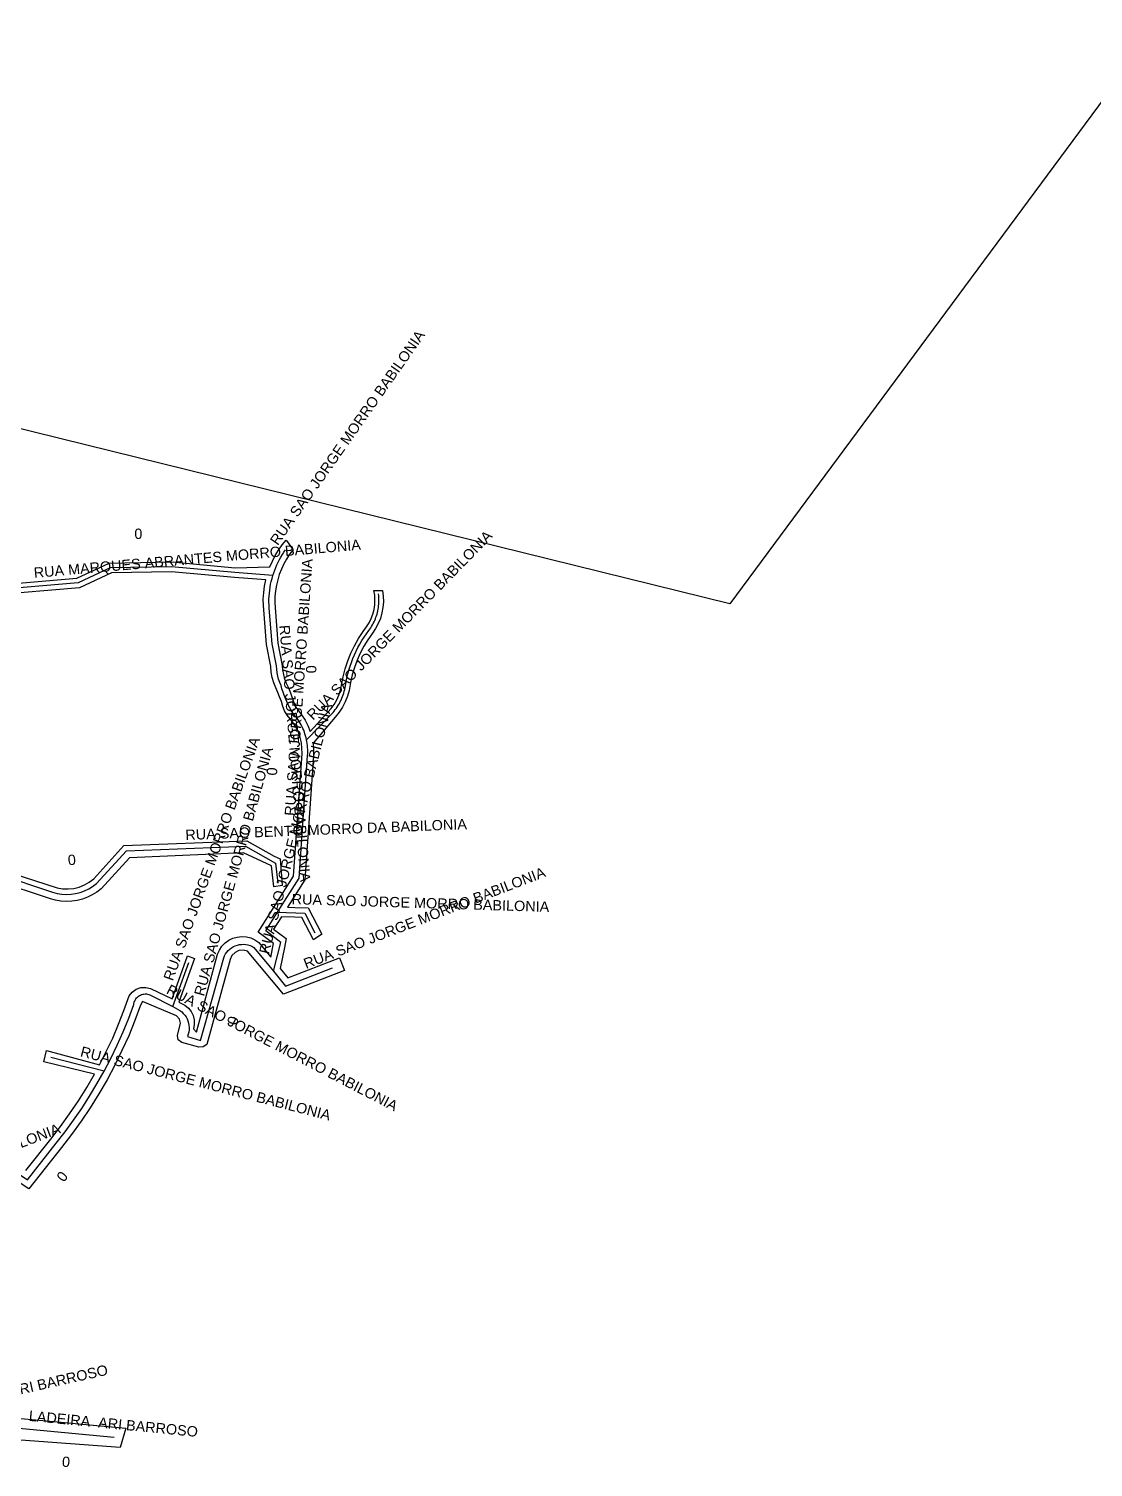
# Model space of a CAD drawing. Header units: millimetres. Extents: x 617751 to 636088, y 68402 to 77988.
# Drawn here: x 631229.8 to 631353.6, y 72550.4 to 72717.8 of the extents above; entities that cross this region are included whole.
import ezdxf

# ---------------------------------------------------------------- set-up
doc = ezdxf.new("R2010")
doc.units = ezdxf.units.MM
doc.header["$LTSCALE"] = 3
doc.header["$MEASUREMENT"] = 0
for name, color, linetype in [('ALINHAMENTO PREDIAL', 120, 'Continuous'), ('NOME LOGRADOURO', 252, 'Continuous'), ('NUMERAÇÃO', 7, 'Continuous')]:
    doc.layers.add(name, color=color, linetype=linetype)
doc.styles.get("Standard").update_dxf_attribs({"font": 'arial.ttf'})

msp = doc.modelspace()

# ---------------------------------------------------------------- linework, layer by layer
at = {"layer": 'ALINHAMENTO PREDIAL'}
for points in [[(631360.87, 72717.84), (631311.34, 72650.92), (631218.23, 72673.88)], [(631360.87, 72717.84), (631311.34, 72650.92), (631218.23, 72673.88)], [(631225.37, 72653.05), (631235.36, 72653.91), (631239.1, 72655.65), (631246.4, 72655.78), (631253.78, 72655.1), (631257.81, 72655.2), (631258.1, 72655.87), (631258.44, 72656.53), (631258.83, 72657.16), (631259.25, 72657.76), (631259.72, 72658.33), (631260.51, 72657.2), (631260.11, 72656.67), (631259.75, 72656.12), (631259.43, 72655.55), (631259.15, 72654.95), (631258.91, 72654.33), (631258.72, 72653.7), (631258.57, 72653.06), (631258.46, 72652.41), (631258.4, 72651.75), (631258.39, 72651.09), (631258.42, 72650.44), (631258.75, 72646.34), (631259.26, 72643.74), (631259.29, 72643.21), (631259.38, 72642.68), (631259.52, 72642.17), (631259.72, 72641.68), (631259.97, 72641.11), (631260.2, 72640.53), (631260.41, 72639.95), (631260.73, 72639.03), (631261.05, 72638.57), (631261.51, 72638), (631261.91, 72637.38), (631262.24, 72636.73), (631262.52, 72636.05), (631264.95, 72638.71), (631265.3, 72639.2), (631265.6, 72639.72), (631265.84, 72640.27), (631266.03, 72640.85), (631266.15, 72641.44), (631266.33, 72642.39), (631266.57, 72643.33), (631266.88, 72644.25), (631267.24, 72645.15), (631267.66, 72646.02), (631268.14, 72646.86), (631268.67, 72647.67), (631269.07, 72648.22), (631269.36, 72648.69), (631269.61, 72649.18), (631269.8, 72649.71), (631269.94, 72650.24), (631270.02, 72650.79), (631270.04, 72651.35), (631270.01, 72651.9), (631269.92, 72652.45), (631270.92, 72652.45), (631271.01, 72651.8), (631271.03, 72651.14), (631270.97, 72650.48), (631270.86, 72649.84), (631270.67, 72649.2), (631270.42, 72648.6), (631270.11, 72648.02), (631269.74, 72647.47), (631269.22, 72646.73), (631268.75, 72645.96), (631268.33, 72645.16), (631267.96, 72644.33), (631267.65, 72643.48), (631267.4, 72642.62), (631267.2, 72641.73), (631267.04, 72640.83), (631266.84, 72640.15), (631266.58, 72639.49), (631266.25, 72638.86), (631265.86, 72638.28), (631265.41, 72637.73), (631262.84, 72634.67), (631262.9, 72633.94), (631262.89, 72633.21), (631261.89, 72618.76), (631259.87, 72615.59), (631260.7, 72615.56), (631262.26, 72615.52), (631263.84, 72612.44), (631262.89, 72611.78), (631261.55, 72614.39), (631260.66, 72614.42), (631259.15, 72614.46), (631258.25, 72613.03), (631259.7, 72611.96), (631259.52, 72610.89), (631259.01, 72608.46), (631259.9, 72607.37), (631265.93, 72609.7), (631266.5, 72608.22), (631259.4, 72605.48), (631255.19, 72610.47), (631254.71, 72610.59), (631254.21, 72610.54), (631253.76, 72610.32), (631253.4, 72609.97), (631253.19, 72609.51), (631250.47, 72599.63), (631250.05, 72599.33), (631249.53, 72599.32), (631247.56, 72599.85), (631247.14, 72600.15), (631247.07, 72600.66), (631247.43, 72602.08), (631247.31, 72602.58), (631246.93, 72602.93), (631243, 72604.63), (631242.76, 72604.18), (631242.1, 72602.4), (631241.38, 72600.64), (631240.6, 72598.9), (631239.76, 72597.19), (631238.87, 72595.51), (631237.92, 72593.87), (631236.91, 72592.25), (631235.85, 72590.67), (631234.73, 72589.13), (631233.57, 72587.63), (631229.77, 72582.81), (631227.6, 72584.26)], [(631225.37, 72653.05), (631235.36, 72653.91), (631239.1, 72655.65), (631246.4, 72655.78), (631253.78, 72655.1), (631257.81, 72655.2), (631258.1, 72655.87), (631258.44, 72656.53), (631258.83, 72657.16), (631259.25, 72657.76), (631259.72, 72658.33), (631260.51, 72657.2), (631260.11, 72656.67), (631259.75, 72656.12), (631259.43, 72655.55), (631259.15, 72654.95), (631258.91, 72654.33), (631258.72, 72653.7), (631258.57, 72653.06), (631258.46, 72652.41), (631258.4, 72651.75), (631258.39, 72651.09), (631258.42, 72650.44), (631258.75, 72646.34), (631259.26, 72643.74), (631259.29, 72643.21), (631259.38, 72642.68), (631259.52, 72642.17), (631259.72, 72641.68), (631259.97, 72641.11), (631260.2, 72640.53), (631260.41, 72639.95), (631260.73, 72639.03), (631261.05, 72638.57), (631261.51, 72638), (631261.91, 72637.38), (631262.24, 72636.73), (631262.52, 72636.05), (631264.95, 72638.71), (631265.3, 72639.2), (631265.6, 72639.72), (631265.84, 72640.27), (631266.03, 72640.85), (631266.15, 72641.44), (631266.33, 72642.39), (631266.57, 72643.33), (631266.88, 72644.25), (631267.24, 72645.15), (631267.66, 72646.02), (631268.14, 72646.86), (631268.67, 72647.67), (631269.07, 72648.22), (631269.36, 72648.69), (631269.61, 72649.18), (631269.8, 72649.71), (631269.94, 72650.24), (631270.02, 72650.79), (631270.04, 72651.35), (631270.01, 72651.9), (631269.92, 72652.45), (631270.92, 72652.45), (631271.01, 72651.8), (631271.03, 72651.14), (631270.97, 72650.48), (631270.86, 72649.84), (631270.67, 72649.2), (631270.42, 72648.6), (631270.11, 72648.02), (631269.74, 72647.47), (631269.22, 72646.73), (631268.75, 72645.96), (631268.33, 72645.16), (631267.96, 72644.33), (631267.65, 72643.48), (631267.4, 72642.62), (631267.2, 72641.73), (631267.04, 72640.83), (631266.84, 72640.15), (631266.58, 72639.49), (631266.25, 72638.86), (631265.86, 72638.28), (631265.41, 72637.73), (631262.84, 72634.67), (631262.9, 72633.94), (631262.89, 72633.21), (631261.89, 72618.76), (631259.87, 72615.59), (631260.7, 72615.56), (631262.26, 72615.52), (631263.84, 72612.44), (631262.89, 72611.78), (631261.55, 72614.39), (631260.66, 72614.42), (631259.15, 72614.46), (631258.25, 72613.03), (631259.7, 72611.96), (631259.52, 72610.89), (631259.01, 72608.46), (631259.9, 72607.37), (631265.93, 72609.7), (631266.5, 72608.22), (631259.4, 72605.48), (631255.19, 72610.47), (631254.71, 72610.59), (631254.21, 72610.54), (631253.76, 72610.32), (631253.4, 72609.97), (631253.19, 72609.51), (631250.47, 72599.63), (631250.05, 72599.33), (631249.53, 72599.32), (631247.56, 72599.85), (631247.14, 72600.15), (631247.07, 72600.66), (631247.43, 72602.08), (631247.31, 72602.58), (631246.93, 72602.93), (631243, 72604.63), (631242.76, 72604.18), (631242.1, 72602.4), (631241.38, 72600.64), (631240.6, 72598.9), (631239.76, 72597.19), (631238.87, 72595.51), (631237.92, 72593.87), (631236.91, 72592.25), (631235.85, 72590.67), (631234.73, 72589.13), (631233.57, 72587.63), (631229.77, 72582.81), (631227.6, 72584.26)], [(631229.43, 72584.94), (631232.32, 72588.61), (631233.44, 72590.05), (631234.51, 72591.53), (631235.53, 72593.04), (631236.5, 72594.59), (631237.41, 72596.17), (631231.51, 72597.58), (631231.81, 72598.92), (631238, 72597.24), (631238.78, 72598.79), (631239.52, 72600.36), (631240.2, 72601.96), (631240.83, 72603.57), (631241.45, 72605.27), (631241.8, 72605.71), (631242.26, 72606.04), (631242.79, 72606.23), (631243.36, 72606.26), (631243.91, 72606.14), (631246.46, 72604.92), (631248.23, 72609.92), (631249.05, 72609.64), (631247.22, 72604.55), (631247.93, 72604.18), (631248.33, 72603.84), (631248.64, 72603.44), (631248.87, 72602.97), (631248.99, 72602.47), (631249.01, 72601.95), (631248.92, 72601.44), (631249.28, 72601.04), (631251.72, 72610.13), (631251.94, 72610.61), (631252.24, 72611.05), (631252.61, 72611.43), (631253.03, 72611.74), (631253.51, 72611.98), (631254.02, 72612.12), (631254.55, 72612.18), (631255.08, 72612.14), (631255.59, 72612.01), (631256.08, 72611.8), (631256.52, 72611.5), (631257.92, 72609.78), (631258.25, 72611.37), (631256.45, 72612.69), (631260.58, 72619.19), (631261.56, 72633.5), (631261.55, 72634.12), (631261.48, 72634.74), (631261.34, 72635.34), (631261.14, 72635.93), (631260.88, 72636.49), (631260.56, 72637.02), (631260.19, 72637.52), (631259.83, 72637.94), (631259.53, 72638.44), (631259.32, 72638.97), (631259.15, 72639.52), (631258.95, 72640.06), (631258.74, 72640.59), (631258.51, 72641.12), (631258.27, 72641.71), (631258.09, 72642.33), (631257.98, 72642.96), (631257.92, 72643.59), (631257.43, 72646.16), (631257.06, 72650.7), (631257.05, 72651.46), (631257.1, 72652.22), (631257.19, 72652.97), (631257.34, 72653.71), (631253.69, 72653.95), (631246.36, 72654.63), (631239.37, 72654.5), (631235.67, 72652.78), (631225.5, 72651.9)], [(631229.43, 72584.94), (631232.32, 72588.61), (631233.44, 72590.05), (631234.51, 72591.53), (631235.53, 72593.04), (631236.5, 72594.59), (631237.41, 72596.17), (631231.51, 72597.58), (631231.81, 72598.92), (631238, 72597.24), (631238.78, 72598.79), (631239.52, 72600.36), (631240.2, 72601.96), (631240.83, 72603.57), (631241.45, 72605.27), (631241.8, 72605.71), (631242.26, 72606.04), (631242.79, 72606.23), (631243.36, 72606.26), (631243.91, 72606.14), (631246.46, 72604.92), (631248.23, 72609.92), (631249.05, 72609.64), (631247.22, 72604.55), (631247.93, 72604.18), (631248.33, 72603.84), (631248.64, 72603.44), (631248.87, 72602.97), (631248.99, 72602.47), (631249.01, 72601.95), (631248.92, 72601.44), (631249.28, 72601.04), (631251.72, 72610.13), (631251.94, 72610.61), (631252.24, 72611.05), (631252.61, 72611.43), (631253.03, 72611.74), (631253.51, 72611.98), (631254.02, 72612.12), (631254.55, 72612.18), (631255.08, 72612.14), (631255.59, 72612.01), (631256.08, 72611.8), (631256.52, 72611.5), (631257.92, 72609.78), (631258.25, 72611.37), (631256.45, 72612.69), (631260.58, 72619.19), (631261.56, 72633.5), (631261.55, 72634.12), (631261.48, 72634.74), (631261.34, 72635.34), (631261.14, 72635.93), (631260.88, 72636.49), (631260.56, 72637.02), (631260.19, 72637.52), (631259.83, 72637.94), (631259.53, 72638.44), (631259.32, 72638.97), (631259.15, 72639.52), (631258.95, 72640.06), (631258.74, 72640.59), (631258.51, 72641.12), (631258.27, 72641.71), (631258.09, 72642.33), (631257.98, 72642.96), (631257.92, 72643.59), (631257.43, 72646.16), (631257.06, 72650.7), (631257.05, 72651.46), (631257.1, 72652.22), (631257.19, 72652.97), (631257.34, 72653.71), (631253.69, 72653.95), (631246.36, 72654.63), (631239.37, 72654.5), (631235.67, 72652.78), (631225.5, 72651.9)], [(631226.48, 72620), (631233.04, 72617.86), (631233.69, 72617.74), (631234.34, 72617.72), (631234.99, 72617.78), (631235.62, 72617.94), (631236.23, 72618.18), (631236.79, 72618.51), (631237.31, 72618.91), (631240.83, 72622.77), (631255.12, 72623.33), (631258.3, 72621.53), (631259, 72621.21), (631259.23, 72618.1), (631258.29, 72617.96), (631258, 72620.42), (631254.76, 72621.91), (631241.49, 72621.35), (631238.18, 72617.74), (631237.68, 72617.36), (631237.15, 72617.03), (631236.58, 72616.75), (631235.99, 72616.54), (631235.38, 72616.38), (631234.76, 72616.29), (631234.13, 72616.27), (631233.5, 72616.31), (631232.88, 72616.41), (631232.28, 72616.57), (631225.91, 72618.67)], [(631226.48, 72620), (631233.04, 72617.86), (631233.69, 72617.74), (631234.34, 72617.72), (631234.99, 72617.78), (631235.62, 72617.94), (631236.23, 72618.18), (631236.79, 72618.51), (631237.31, 72618.91), (631240.83, 72622.77), (631255.12, 72623.33), (631258.3, 72621.53), (631259, 72621.21), (631259.23, 72618.1), (631258.29, 72617.96), (631258, 72620.42), (631254.76, 72621.91), (631241.49, 72621.35), (631238.18, 72617.74), (631237.68, 72617.36), (631237.15, 72617.03), (631236.58, 72616.75), (631235.99, 72616.54), (631235.38, 72616.38), (631234.76, 72616.29), (631234.13, 72616.27), (631233.5, 72616.31), (631232.88, 72616.41), (631232.28, 72616.57), (631225.91, 72618.67)], [(631224.61, 72556.45), (631241.05, 72554.94), (631240.39, 72552.69), (631221.97, 72554.05)], [(631224.61, 72556.45), (631241.05, 72554.94), (631240.39, 72552.69), (631221.97, 72554.05)]]:
    msp.add_lwpolyline(points, dxfattribs=at)
at = {"layer": 'NOME LOGRADOURO'}
for points in [[(631258.16, 72654.2), (631258.26, 72654.51), (631258.38, 72654.83), (631258.5, 72655.14), (631258.63, 72655.45), (631258.78, 72655.75), (631258.93, 72656.05), (631259.1, 72656.34), (631259.27, 72656.63), (631259.45, 72656.91), (631259.65, 72657.18)], [(631258.16, 72654.2), (631253.74, 72654.55), (631246.38, 72655.22), (631239.23, 72655.09), (631235.51, 72653.36), (631225.43, 72652.49), (631217.89, 72651.48), (631209.36, 72649.8), (631200.16, 72649.7), (631197.42, 72649.53)], [(631262.08, 72635.09), (631262.03, 72635.32), (631261.97, 72635.54), (631261.9, 72635.76), (631261.83, 72635.97), (631261.75, 72636.19), (631261.66, 72636.4), (631261.56, 72636.6), (631261.46, 72636.81), (631261.35, 72637.01), (631261.23, 72637.2), (631261.1, 72637.39), (631260.97, 72637.58), (631260.84, 72637.76), (631260.69, 72637.94), (631260.54, 72638.12), (631260.34, 72638.46), (631260.14, 72638.8), (631259.96, 72639.16), (631259.79, 72639.52), (631259.63, 72639.88), (631259.48, 72640.26), (631259.34, 72640.63), (631259.22, 72641.01), (631259.11, 72641.39), (631258.96, 72641.75), (631258.83, 72642.12), (631258.73, 72642.5), (631258.65, 72642.89), (631258.61, 72643.28), (631258.58, 72643.67), (631258.08, 72646.25), (631257.74, 72650.38), (631257.72, 72650.73), (631257.71, 72651.08), (631257.71, 72651.43), (631257.73, 72651.78), (631257.75, 72652.13), (631257.79, 72652.48), (631257.84, 72652.83), (631257.9, 72653.18), (631257.98, 72653.52), (631258.06, 72653.86), (631258.16, 72654.2)], [(631262.08, 72635.09), (631265.02, 72638.09), (631265.16, 72638.26), (631265.3, 72638.42), (631265.43, 72638.59), (631265.56, 72638.77), (631265.68, 72638.95), (631265.79, 72639.14), (631265.9, 72639.32), (631266, 72639.52), (631266.1, 72639.71), (631266.19, 72639.91), (631266.27, 72640.11), (631266.34, 72640.32), (631266.41, 72640.52), (631266.47, 72640.73), (631266.52, 72640.94), (631266.56, 72641.16), (631266.6, 72641.37), (631266.68, 72641.83), (631266.77, 72642.29), (631266.88, 72642.75), (631267.01, 72643.2), (631267.15, 72643.65), (631267.3, 72644.09), (631267.47, 72644.53), (631267.66, 72644.96), (631267.85, 72645.39), (631268.06, 72645.81), (631268.29, 72646.22), (631268.53, 72646.63), (631268.78, 72647.02), (631269.04, 72647.41), (631269.32, 72647.79), (631269.44, 72647.95), (631269.55, 72648.11), (631269.65, 72648.28), (631269.75, 72648.45), (631269.85, 72648.62), (631269.94, 72648.79), (631270.02, 72648.97), (631270.09, 72649.15), (631270.16, 72649.34), (631270.23, 72649.52), (631270.29, 72649.71), (631270.34, 72649.9), (631270.38, 72650.09), (631270.42, 72650.29), (631270.45, 72650.48), (631270.47, 72650.67), (631270.49, 72650.87), (631270.5, 72651.07), (631270.51, 72651.26), (631270.51, 72651.46), (631270.5, 72651.66), (631270.48, 72651.85), (631270.46, 72652.05)], [(631258.7, 72615), (631261.23, 72618.98), (631262.21, 72633.25), (631262.22, 72633.48), (631262.23, 72633.72), (631262.22, 72633.95), (631262.21, 72634.18), (631262.19, 72634.41), (631262.16, 72634.64), (631262.13, 72634.87), (631262.08, 72635.09)], [(631214.12, 72627.16), (631220.23, 72622.58), (631226.23, 72619.42), (631232.53, 72617.34), (631233.05, 72617.2), (631233.59, 72617.11), (631234.13, 72617.08), (631234.67, 72617.1), (631235.21, 72617.18), (631235.73, 72617.31), (631236.24, 72617.49), (631236.73, 72617.73), (631237.19, 72618.01), (631237.62, 72618.34), (631241.12, 72622.15), (631254.97, 72622.68), (631258.47, 72620.7), (631258.74, 72618.39)], [(631258.24, 72608.13), (631259.09, 72611.5), (631257.34, 72612.86), (631258.7, 72615)], [(631258.7, 72615), (631261.9, 72614.9), (631263.03, 72612.62)], [(631246.53, 72604.02), (631247.35, 72603.58), (631247.56, 72603.42), (631247.74, 72603.24), (631247.91, 72603.04), (631248.06, 72602.82), (631248.18, 72602.59), (631248.28, 72602.35), (631248.35, 72602.1), (631248.4, 72601.84), (631248.42, 72601.58), (631248.41, 72601.32), (631248.38, 72601.06), (631248.31, 72600.81), (631248.23, 72600.56), (631249.74, 72600.07), (631252.44, 72609.71), (631252.54, 72609.94), (631252.66, 72610.16), (631252.8, 72610.37), (631252.97, 72610.55), (631253.15, 72610.72), (631253.35, 72610.87), (631253.57, 72611), (631253.79, 72611.11), (631254.03, 72611.19), (631254.27, 72611.24), (631254.52, 72611.27), (631254.77, 72611.28), (631255.02, 72611.26), (631255.26, 72611.21), (631255.5, 72611.14), (631255.73, 72611.04), (631255.95, 72610.92), (631258.24, 72608.13)], [(631246.53, 72604.02), (631248.39, 72609.17)], [(631258.24, 72608.13), (631259.64, 72606.41), (631265.11, 72608.52)], [(631238.51, 72596.49), (631239.3, 72598), (631240.04, 72599.53), (631240.73, 72601.08), (631241.38, 72602.66), (631241.98, 72604.25), (631242, 72604.39), (631242.03, 72604.53), (631242.08, 72604.66), (631242.14, 72604.79), (631242.22, 72604.91), (631242.31, 72605.03), (631242.4, 72605.13), (631242.51, 72605.22), (631242.63, 72605.3), (631242.75, 72605.37), (631242.89, 72605.42), (631243.02, 72605.46), (631243.16, 72605.49), (631243.3, 72605.5), (631243.45, 72605.5), (631243.59, 72605.48), (631243.73, 72605.45), (631243.86, 72605.4), (631246.53, 72604.02)], [(631238.51, 72596.49), (631232.33, 72598.09)], [(631199.89, 72569.87), (631199.78, 72575.37), (631211.99, 72580.04), (631212.89, 72580.4), (631213.78, 72580.79), (631214.66, 72581.22), (631215.53, 72581.67), (631216.38, 72582.15), (631217.21, 72582.66), (631218.02, 72583.19), (631218.82, 72583.76), (631219.6, 72584.35), (631220.35, 72584.96), (631224.25, 72587.86), (631228.05, 72584.89), (631229.6, 72583.86), (631232.96, 72588.11), (631233.98, 72589.43), (631234.97, 72590.79), (631235.92, 72592.17), (631236.83, 72593.59), (631237.69, 72595.03), (631238.51, 72596.49)], [(631239.7, 72553.86), (631219.55, 72555.78)]]:
    msp.add_lwpolyline(points, dxfattribs=at)

# ---------------------------------------------------------------- texts
for s, rotation, p in [('RUA SAO JORGE MORRO BABILONIA', 55.03, (631258.73, 72657.62)), ('RUA SAO JORGE MORRO BABILONIA', 45.61, (631262.83, 72637.29)), ('RUA MARQUES ABRANTES MORRO BABILONIA', 4.95, (631230.39, 72653.92)), ('RUA SAO JORGE MORRO BABILONIA', 86.05, (631260.72, 72626.19)), ('RUA SAO JORGE MORRO BABILONIA', 274.67, (631258.91, 72648.39)), ('RUA SAO JORGE MORRO BABILONIA', 75.79, (631257.7, 72610.06)), ('RUA SAO JORGE MORRO BABILONIA', 70.18, (631246.52, 72606.93)), ('RUA SAO JORGE MORRO BABILONIA', 74.39, (631250.13, 72605.16)), ('RUA SAO BENTO MORRO DA BABILONIA', 2.21, (631248, 72623.41)), ('RUA SAO JORGE MORRO BABILONIA', 21.08, (631262.02, 72608.4)), ('RUA SAO JORGE MORRO BABILONIA', 358.26, (631260.33, 72615.95)), ('RUA SAO JORGE MORRO BABILONIA', 332.62, (631245.66, 72605.6)), ('RUA SAO JORGE MORRO BABILONIA', 345.51, (631235.67, 72598.26)), ('RUA SAO JORGE MORRO BABILONIA', 20.9041, (631205.53, 72578.64)), ('LADEIRA  ARI BARROSO', 12.7553, (631219.8, 72556.84)), ('LADEIRA  ARI BARROSO', 354.56, (631229.72, 72555.81))]:
    msp.add_text(s, height=1.2, rotation=rotation, dxfattribs=at).set_placement(p)
at = {"layer": 'NUMERAÇÃO'}
for rotation, p in [(1.0251, (631242.05, 72658.45)), (271.5926, (631262.01, 72643.73)), (86.0963, (631258.63, 72630.89)), (4.8354, (631234.35, 72620.47)), (75.0245, (631253.97, 72601.8)), (51.7812, (631233.83, 72583.51)), (355.397, (631233.58, 72550.48))]:
    msp.add_text('0', height=1.2, rotation=rotation, dxfattribs=at).set_placement(p)

doc.saveas('drawing.dxf')
